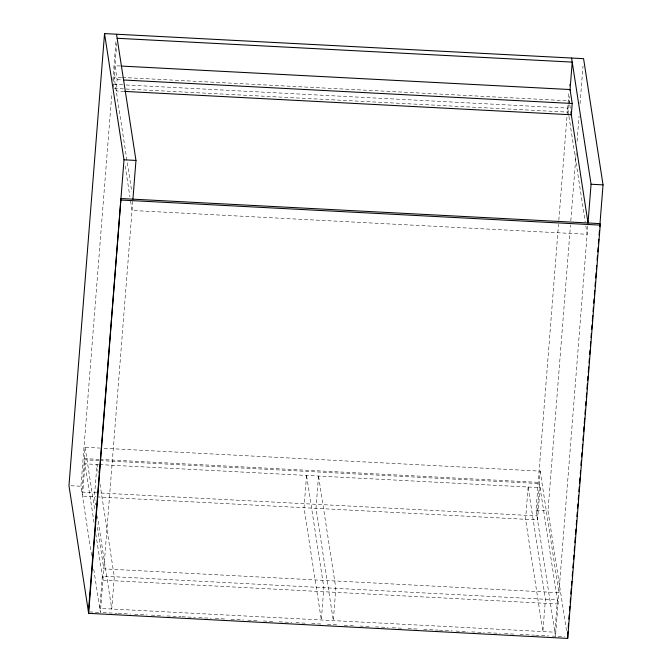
<?xml version="1.0" encoding="UTF-8"?>
<svg xmlns="http://www.w3.org/2000/svg" width="672" height="672" viewBox="0 0 672 672"><rect width="100%" height="100%" fill="white"/><g stroke="black" fill="none" stroke-linecap="round" stroke-linejoin="round"><path stroke-width="0.5" stroke-dasharray="3.36 2.52" d="M91.627 555.559L80.934 486.251L111.905 92.82M112.888 80.27L115.937 41.521M113.282 87.31L116.726 43.504M94.055 522.539L84.193 458.606L85.084 447.308L99.733 448.073M120.212 66.007L114.979 65.738L117.13 79.666L116.239 90.964L123.564 91.35M132.762 201.222L100.397 612.452L93.383 566.941M587.773 226.061L555.484 636.266L536.029 510.065L558.508 224.406M558.835 220.223L568.898 92.442M569.386 86.192L569.554 84.101M568.865 104.849L568.294 112.148L114.248 88.393M568.94 103.925L569.52 96.508M95.794 533.812L102.942 580.163L558.029 603.977L539.28 482.42L540.17 471.122L100.775 448.132M566.504 630.68L547.999 510.695L570.486 225.036M570.814 220.853L576.248 151.788M577.072 141.33L579.046 116.214M580.037 103.656L583.002 65.99M121.414 77.414L114.089 77.036L131.804 191.923M122.455 77.473L569.176 100.85L569.654 103.95M117.13 79.666L121.313 79.884M113.618 84.328L125.126 84.932M126.176 84.983L567.664 108.083L568.772 115.256M84.193 458.606L98.843 459.379M99.884 459.43L539.28 482.42M99.019 460.538L84.37 459.774L81.833 492.055L98.574 492.937M100.069 460.589L539.465 483.58L536.92 515.869L99.616 492.988M98.599 464.545L85 463.831L82.463 496.121L96.062 496.835M99.649 464.604L540.086 487.645L537.55 519.935L97.104 496.885M70.955 485.73L80.934 486.251M536.029 510.065L547.999 510.695M89.418 611.881L98.902 612.377M103.093 612.595L117.138 613.326M118.18 613.385L130.738 614.04M134.543 614.242L147.126 614.897M151.318 615.115L163.17 615.737M167.042 615.938L180.953 616.669M182.003 616.72L195.342 617.417M198.736 617.602L211.294 618.257M215.258 618.458L226.985 619.08M230.983 619.282L243.558 619.945M247.75 620.164L259.417 620.777M263.474 620.987L275.108 621.592M279.199 621.81L291.782 622.465M295.974 622.684L307.541 623.288M311.699 623.507L323.232 624.112M327.415 624.33L338.948 624.935M344.156 625.204L355.723 625.808M359.848 626.027L371.448 626.632M375.547 626.85L388.097 627.505M392.28 627.724L403.939 628.337M407.98 628.547L419.664 629.16M423.671 629.37L438.312 630.134M439.362 630.185L452.155 630.857M456.103 631.067L467.88 631.68M471.794 631.882L484.344 632.545M487.796 632.722L500.38 633.377M504.571 633.604L516.104 634.2M519.918 634.402L534.568 635.166M535.609 635.225L548.596 635.905M552.35 636.098L564.472 636.737M569.797 104.824L570.41 108.805M568.932 116.29L585.211 221.861M585.85 226.002L587.126 234.284L132.031 210.47L130.595 201.155M540.17 471.122L558.919 592.679L103.832 568.865L96.995 524.572M125.168 165.967L129.956 197.014M98.246 472.702L96.978 464.461L94.433 496.751L95.71 504.991M99.994 484.033L114.29 576.727L111.745 609.017L97.457 516.314M85.084 447.308L94.928 511.174M102.312 576.106L99.775 608.387L554.862 632.201L557.399 599.911L102.312 576.106M306.558 475.423L304.013 507.713L321.325 619.979L323.87 587.698L306.558 475.423M318.536 476.053L315.991 508.343L333.304 620.609L335.849 588.319L318.536 476.053M528.116 487.015L525.571 519.305L542.884 631.571L545.429 599.29L528.116 487.015"/><path stroke-width="1.01" d="M599.743 226.75L603.036 184.867L583.582 58.666L104.538 33.6L68.964 485.629L88.654 613.334L567.697 638.4L600.222 225.12L599.987 223.608L120.952 198.542L88.654 613.334M88.418 611.822L124.001 159.802L104.538 33.6M132.93 199.139L135.971 160.423L116.516 34.23M570.016 90.25L572.225 62.101L117.138 38.287M121.254 66.066L570.066 89.544L572.216 103.48L571.326 114.778L124.606 91.409M588.017 222.953L591.066 184.237L571.603 58.036M567.874 631.655L567.697 638.4M568.201 627.472L568.537 623.288M568.865 619.105L569.192 614.914M569.52 610.73L569.856 606.547M570.184 602.364L570.511 598.172M570.839 593.989L571.25 588.756M571.502 585.623L571.83 581.431M572.242 576.206L572.569 572.015M572.897 567.84L573.224 563.648M573.56 559.465L573.888 555.274M574.216 551.099L574.543 546.907M574.871 542.724L575.291 537.491M575.534 534.358L575.946 529.116M576.274 524.941L576.601 520.741M576.937 516.566L577.265 512.375M577.592 508.2L577.92 504M578.248 499.825L578.584 495.634M578.911 491.459L579.239 487.259M579.566 483.084L579.978 477.842M580.306 473.668L580.558 470.518M580.969 465.301L581.297 461.101M581.624 456.926L581.96 452.735M582.288 448.56L582.616 444.36M582.943 440.194L583.271 435.994M583.607 431.819L584.018 426.569M584.262 423.436L584.674 418.202M585.001 414.036L585.337 409.828M585.665 405.661L585.992 401.461M586.32 397.295L586.648 393.086M586.975 388.92L587.395 383.67M587.639 380.554L587.966 376.345M588.294 372.179L588.714 366.929M589.042 362.762L589.369 358.562M589.697 354.396L590.024 350.188M590.352 346.021L590.688 341.821M591.016 337.655L591.343 333.446M591.671 329.28L592.007 325.08M592.334 320.914L592.746 315.655M593.074 311.497L593.401 307.289M593.729 303.131L594.065 298.914M594.392 294.756L594.72 290.548M595.048 286.39L595.384 282.173M595.711 278.015L596.123 272.756M596.366 269.648L596.694 265.432M597.106 260.232L597.442 256.015M597.769 251.857L598.097 247.649M598.424 243.491L598.76 239.274M599.088 235.116L599.416 230.908M123.404 79.993L572.216 103.48M124.001 159.802L135.971 160.423M591.066 184.237L603.036 184.867M121.178 200.054L600.222 225.12M570.864 111.796L588.017 222.986"/></g></svg>
